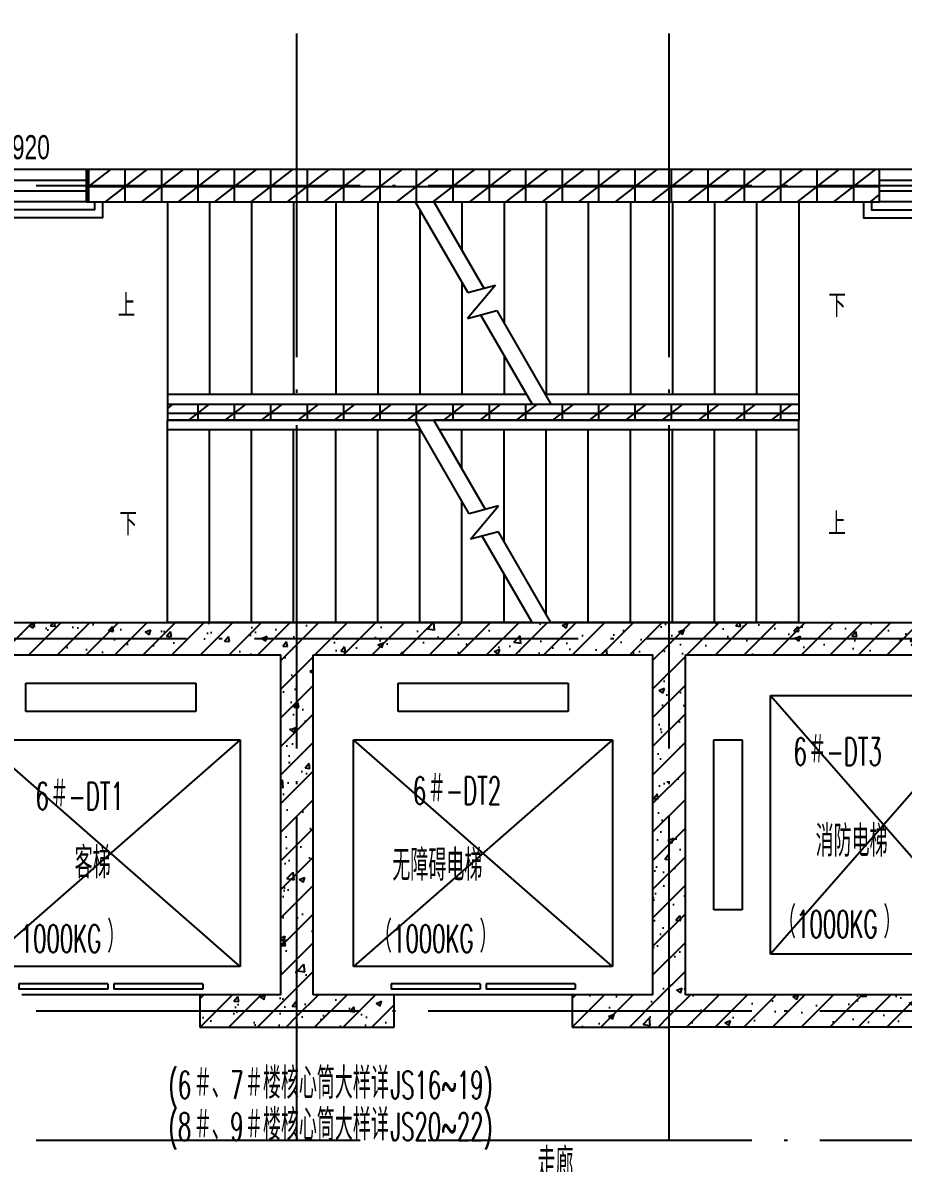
# Model space of a CAD drawing. Extents: x 718358 to 1668613, y -348838 to -159582.
# Drawn here: x 785042 to 790481, y -327336 to -320288 of the extents above; entities that cross this region are included whole.
import ezdxf

# ---------------------------------------------------------------- set-up
doc = ezdxf.new("R2010")
doc.units = 0
doc.header["$LTSCALE"] = 1000
doc.linetypes.add('DOTE', pattern=[2.42, 2, -0.2, 0.02, -0.2])
for name, color, linetype in [('建-墙体', 2, 'Continuous'), ('建-影线', 8, 'Continuous'), ('建-房间名', 7, 'Continuous'), ('建-柱子', 6, 'Continuous'), ('建-楼梯', 4, 'Continuous'), ('建-符号', 3, 'Continuous'), ('建-符号说明', 7, 'Continuous'), ('建-轴网', 14, 'DOTE'), ('建-门窗', 4, 'Continuous'), ('建-门窗-编号', 7, 'Continuous'), ('建-阳台', 5, 'Continuous')]:
    doc.layers.add(name, color=color, linetype=linetype)
doc.styles.add('_TCH_DIM', font='gt单线西文.shx', dxfattribs={"width": 0.8, "bigfont": 'gt单线中文.shx'})
doc.styles.add('_TCH_WINDOW', font='gt单线西文.shx', dxfattribs={"height": 3.5, "bigfont": 'gt单线中文.shx'})
doc.styles.add('DIM_FONT', font='SIMPLEX.shx', dxfattribs={"width": 0.8, "bigfont": 'GBCBIG.shx'})
pattern_1 = [(0, (0, 0), (0, 175), []), (37.875, (200, 0), (-84.807639, 109.038328), []), (90, (200, 0), (-225, 1e-14), [])]
pattern_2 = [(45, (0, 0), (-88.388348, 88.388348), []), (50, (0, 0), (358.63009, -31.37607), [37.5, -412.5]), (355, (0, 0), (-69.37567, 376.09607), [30, -330]), (100.4514, (29.9, -2.6), (289.25469, 344.71977), [31.8701, -350.57106]), (46.1842, (0, 100), (533.62052, -82.7595), [56.25, -618.75]), (96.6356, (44.47, 93.1), (467.33135, 487.05894), [47.80514, -525.8565]), (351.1842, (0, 100), (467.33097, 487.0593), [45, -495]), (21, (50, 75), (298.45353, -201.30945), [37.5, -412.5]), (326, (50, 75), (121.65767, 362.57502), [30, -330]), (71.4514, (74.87, 58.22), (420.11131, 161.26525), [31.8701, -350.57106]), (37.5, (0, 0), (6.079928, 166.446927), [0, -326, 0, -335, 0, -331.25]), (7.5, (0, 0), (131.53477, 197.205856), [0, -191, 0, -318.5, 0, -126.25]), (327.5, (-111.5, 0), (266.911218, -11.277436), [0, -125, 0, -390, 0, -517.5]), (317.5, (-161.5, 0), (291.593085, 50.05249), [0, -162.5, 0, -259, 0, -367.5])]

# ---------------------------------------------------------------- blocks, each defined once
blk = doc.blocks.new('$TCHSYS$WIN2D')
for p, q in [((-0.5, 0.5), (0.5, 0.5)), ((-0.5, 0.5), (-0.5, -0.5)), ((0.5, 0.5), (0.5, -0.5)), ((0.5, 0.1667), (-0.5, 0.1667)), ((0.5, -0.1667), (-0.5, -0.1667)), ((-0.5, -0.5), (0.5, -0.5))]:
    blk.add_line(p, q)
blk = doc.blocks.new('$TCHSYS$LDOR22D')
for p, q in [((-0.5167, 0.8333), (-0.0167, 0.8333)), ((-0.5167, 0.8333), (-0.5167, 0.6667)), ((-0.0167, 0.8333), (-0.0167, 0.6667)), ((0.0167, 0.8333), (0.0167, 0.6667)), ((0.0167, 0.8333), (0.5167, 0.8333)), ((0.5167, 0.8333), (0.5167, 0.6667)), ((-0.5167, 0.6667), (-0.0167, 0.6667)), ((0.0167, 0.6667), (0.5167, 0.6667)), ((-0.5, 0.5), (0.5, 0.5))]:
    blk.add_line(p, q)

msp = doc.modelspace()

# ---------------------------------------------------------------- hatches: boundary and pattern name
at = {"layer": '建-影线'}
h = msp.add_hatch(dxfattribs=at)
h.set_pattern_fill('空心砖', color=256, scale=50, style=0)
h.set_pattern_definition(pattern_1)
h.paths.add_polyline_path([(785435.2, -321393.8), (790335.2, -321393.8), (790335.2, -321193.8), (785435.2, -321193.8)])
h = msp.add_hatch(dxfattribs=at)
h.set_pattern_fill('空心砖', color=256, scale=50, style=0)
h.set_pattern_definition(pattern_1)
h.paths.add_polyline_path([(785935.2, -322743.8), (789835.2, -322743.8), (789835.2, -322643.8), (785935.2, -322643.8)])
h = msp.add_hatch(dxfattribs=at)
h.set_pattern_fill('钢筋混凝土', color=256, scale=50, style=0)
h.set_pattern_definition(pattern_2)
h.paths.add_polyline_path([(784335.2, -323994.7), (784535.2, -324194.7), (786635.2, -324194.7), (786735.2, -324128), (786735.2, -323994.7)])
h = msp.add_hatch(dxfattribs=at)
h.set_pattern_fill('钢筋混凝土', color=256, scale=50, style=0)
h.set_pattern_definition(pattern_2)
h.paths.add_polyline_path([(786735.2, -324128), (786835.2, -324194.7), (788935.2, -324194.7), (789035.2, -324128), (789035.2, -323994.7), (786735.2, -323994.7)])
h = msp.add_hatch(dxfattribs=at)
h.set_pattern_fill('钢筋混凝土', color=256, scale=50, style=0)
h.set_pattern_definition(pattern_2)
h.paths.add_polyline_path([(789035.2, -324128), (789135.2, -324194.7), (791235.2, -324194.7), (791435.2, -323994.7), (789035.2, -323994.7)])
h = msp.add_hatch(dxfattribs=at)
h.set_pattern_fill('钢筋混凝土', color=256, scale=50, style=0)
h.set_pattern_definition(pattern_2)
h.paths.add_polyline_path([(786735.3, -326361.4), (786835.2, -326294.7), (786835.2, -324194.7), (786735.2, -324128), (786635.2, -324194.7), (786635.2, -326294.7)])
h = msp.add_hatch(dxfattribs=at)
h.set_pattern_fill('钢筋混凝土', color=256, scale=50, style=0)
h.set_pattern_definition(pattern_2)
h.paths.add_polyline_path([(789035.3, -326361.4), (789135.2, -326294.7), (789135.2, -324194.7), (789035.2, -324128), (788935.2, -324194.7), (788935.2, -326294.7)])
h = msp.add_hatch(dxfattribs=at)
h.set_pattern_fill('钢筋混凝土', color=256, scale=50, style=0)
h.set_pattern_definition(pattern_2)
h.paths.add_polyline_path([(786635.2, -326294.7), (786135.2, -326294.7), (786135.2, -326494.7), (786735.5, -326494.7), (786735.3, -326361.4)])
h = msp.add_hatch(dxfattribs=at)
h.set_pattern_fill('钢筋混凝土', color=256, scale=50, style=0)
h.set_pattern_definition(pattern_2)
h.paths.add_polyline_path([(786735.5, -326494.7), (787335.2, -326494.7), (787335.2, -326294.7), (786835.2, -326294.7), (786735.3, -326361.4)])
h = msp.add_hatch(dxfattribs=at)
h.set_pattern_fill('钢筋混凝土', color=256, scale=50, style=0)
h.set_pattern_definition(pattern_2)
h.paths.add_polyline_path([(788935.2, -326294.7), (788435.2, -326294.7), (788435.2, -326494.7), (789035.5, -326494.7), (789035.3, -326361.4)])
h = msp.add_hatch(dxfattribs=at)
h.set_pattern_fill('钢筋混凝土', color=256, scale=50, style=0)
h.set_pattern_definition(pattern_2)
h.paths.add_polyline_path([(791435.2, -326494.7), (791235.2, -326294.7), (789135.2, -326294.7), (789035.3, -326361.4), (789035.5, -326494.7)])

# ---------------------------------------------------------------- linework, layer by layer
at = {"layer": '建-墙体'}
for p, q in [((790335.2, -321193.8), (785435.2, -321193.8)), ((785435.2, -321193.8), (785435.2, -321393.8)), ((790335.2, -321393.8), (790335.2, -321193.8)), ((785435.2, -321393.8), (790335.2, -321393.8)), ((785935.2, -322643.8), (789835.2, -322643.8)), ((785935.2, -322643.8), (785935.2, -322743.8)), ((789835.2, -322643.8), (789835.2, -322743.8)), ((785935.2, -322743.8), (789835.2, -322743.8))]:
    msp.add_line(p, q, dxfattribs=at)
at = {"layer": '建-柱子'}
for p, q in [((784335.2, -323994.7), (786735.2, -323994.7)), ((786735.2, -323994.7), (789035.2, -323994.7)), ((789035.2, -323994.7), (791435.2, -323994.7)), ((784535.2, -324194.7), (786635.2, -324194.7)), ((786635.2, -326294.7), (786635.2, -324194.7)), ((786835.2, -326294.7), (786835.2, -324194.7)), ((786835.2, -324194.7), (788935.2, -324194.7)), ((788935.2, -326294.7), (788935.2, -324194.7)), ((789135.2, -326294.7), (789135.2, -324194.7)), ((789135.2, -324194.7), (791235.2, -324194.7)), ((786635.2, -326294.7), (786135.2, -326294.7)), ((786135.2, -326294.7), (786135.2, -326494.7)), ((787335.2, -326294.7), (786835.2, -326294.7)), ((787335.2, -326494.7), (787335.2, -326294.7)), ((788935.2, -326294.7), (788435.2, -326294.7)), ((788435.2, -326294.7), (788435.2, -326494.7)), ((791235.2, -326294.7), (789135.2, -326294.7)), ((786135.2, -326494.7), (786735.5, -326494.7)), ((786735.5, -326494.7), (787335.2, -326494.7)), ((788435.2, -326494.7), (789035.5, -326494.7)), ((791435.2, -326494.7), (789035.5, -326494.7))]:
    msp.add_line(p, q, dxfattribs=at)
at = {"layer": '建-楼梯'}
for p, q in [((785935.2, -321393.8), (787466.6, -321393.8)), ((785935.2, -321393.8), (785935.2, -322583.8)), ((786195.2, -321393.8), (786195.2, -322583.8)), ((786455.2, -321393.8), (786455.2, -322583.8)), ((786715.2, -321393.8), (786715.2, -322583.8)), ((786975.2, -321393.8), (786975.2, -322583.8)), ((787235.2, -321393.8), (787235.2, -322583.8)), ((787466.6, -321393.8), (787790.3, -321954.4)), ((787582.1, -321393.8), (789835.2, -321393.8)), ((787582.1, -321393.8), (787890.3, -321927.6)), ((787755.2, -321393.8), (787755.2, -321693.6)), ((788015.2, -321393.8), (788015.2, -322144)), ((788275.2, -321393.8), (788275.2, -322583.8)), ((788535.2, -321393.8), (788535.2, -322583.8)), ((788795.2, -321393.8), (788795.2, -322583.8)), ((789055.2, -321393.8), (789055.2, -322583.8)), ((789315.2, -321393.8), (789315.2, -322583.8)), ((789575.2, -321393.8), (789575.2, -322583.8)), ((789835.2, -321393.8), (789835.2, -322583.8)), ((787495.2, -321443.3), (787495.2, -322583.8)), ((787755.2, -321893.6), (787755.2, -322583.8)), ((787962.6, -321908.2), (787789.7, -322114.3)), ((787790.3, -321954.4), (787962.6, -321908.2)), ((787789.7, -322114.3), (787970.1, -322065.9)), ((787870.1, -322092.7), (788188.3, -322643.8)), ((787970.1, -322065.9), (788303.8, -322643.8)), ((788015.2, -322344), (788015.2, -322583.8)), ((785935.2, -322583.8), (785935.2, -322643.8)), ((785935.2, -322583.8), (788153.7, -322583.8)), ((785935.2, -322583.8), (785935.2, -322643.8)), ((788269.1, -322583.8), (789835.2, -322583.8)), ((789835.2, -322583.8), (789835.2, -322643.8)), ((789835.2, -322583.8), (789835.2, -322643.8)), ((785935.2, -322643.8), (788188.3, -322643.8)), ((785935.2, -322643.8), (788188.3, -322643.8)), ((788303.8, -322643.8), (789835.2, -322643.8)), ((788303.8, -322643.8), (789835.2, -322643.8)), ((787466.6, -322743.8), (785935.2, -322743.8)), ((785935.2, -322803.8), (785935.2, -322743.8)), ((787466.6, -322743.8), (785935.2, -322743.8)), ((785935.2, -322803.8), (785935.2, -322743.8)), ((787800.2, -323321.7), (787466.6, -322743.8)), ((789835.2, -322743.8), (787582.1, -322743.8)), ((787900.2, -323294.9), (787582.1, -322743.8)), ((789835.2, -322743.8), (787582.1, -322743.8)), ((789835.2, -322803.8), (789835.2, -322743.8)), ((789835.2, -322803.8), (789835.2, -322743.8)), ((785935.2, -323993.8), (785935.2, -322803.8)), ((787501.2, -322803.8), (785935.2, -322803.8)), ((786195.2, -323993.8), (786195.2, -322803.8)), ((786455.2, -323993.8), (786455.2, -322803.8)), ((786715.2, -323993.8), (786715.2, -322803.8)), ((786975.2, -323993.8), (786975.2, -322803.8)), ((787235.2, -323993.8), (787235.2, -322803.8)), ((787495.2, -323993.8), (787495.2, -322803.8)), ((789835.2, -322803.8), (787616.7, -322803.8)), ((787755.2, -323043.6), (787755.2, -322803.8)), ((788015.2, -323494), (788015.2, -322803.8)), ((788275.2, -323944.3), (788275.2, -322803.8)), ((788535.2, -323993.8), (788535.2, -322803.8)), ((788795.2, -323993.8), (788795.2, -322803.8)), ((789055.2, -323993.8), (789055.2, -322803.8)), ((789315.2, -323993.8), (789315.2, -322803.8)), ((789575.2, -323993.8), (789575.2, -322803.8)), ((789835.2, -323993.8), (789835.2, -322803.8)), ((787755.2, -323993.8), (787755.2, -323243.6)), ((787980.6, -323273.3), (787800.2, -323321.7)), ((787807.8, -323479.4), (787980.6, -323273.3)), ((787980.1, -323433.2), (787807.8, -323479.4)), ((788303.8, -323993.8), (787980.1, -323433.2)), ((788188.3, -323993.8), (787880.1, -323460)), ((788015.2, -323993.8), (788015.2, -323694)), ((788188.3, -323993.8), (785935.2, -323993.8)), ((789835.2, -323993.8), (788303.8, -323993.8)), ((785060.2, -324544.5), (785060.2, -324369.5)), ((785060.2, -324369.5), (786110.2, -324369.5)), ((786110.2, -324369.5), (786110.2, -324544.5)), ((787360.2, -324544.5), (787360.2, -324369.5)), ((787360.2, -324369.5), (788410.2, -324369.5)), ((788410.2, -324369.5), (788410.2, -324544.5)), ((789660.2, -324444.5), (791060.2, -324444.5)), ((789660.2, -326044.5), (789660.2, -324444.5)), ((789660.2, -324444.5), (791060.2, -326044.5)), ((791060.2, -324444.5), (789660.2, -326044.5)), ((786110.2, -324544.5), (785060.2, -324544.5)), ((788410.2, -324544.5), (787360.2, -324544.5)), ((784785.2, -324719.5), (786385.2, -324719.5)), ((786385.2, -324719.5), (784785.2, -326119.5)), ((786385.2, -326119.5), (784785.2, -324719.5)), ((786385.2, -324719.5), (786385.2, -326119.5)), ((787085.2, -326119.5), (787085.2, -324719.5)), ((787085.2, -324719.5), (788685.2, -324719.5)), ((788685.2, -324719.5), (787085.2, -326119.5)), ((788685.2, -326119.5), (787085.2, -324719.5)), ((788685.2, -324719.5), (788685.2, -326119.5)), ((789310.2, -324719.5), (789485.2, -324719.5)), ((789310.2, -325769.5), (789310.2, -324719.5)), ((789485.2, -324719.5), (789485.2, -325769.5)), ((789485.2, -325769.5), (789310.2, -325769.5)), ((791060.2, -326044.5), (789660.2, -326044.5)), ((786385.2, -326119.5), (784785.2, -326119.5)), ((788685.2, -326119.5), (787085.2, -326119.5))]:
    msp.add_line(p, q, dxfattribs=at)
at = {"layer": '建-符号'}
for points in [[(785805.2, -322018.8, 0, 0, 0), (787605.2, -322018.8, 40, 0, 0), (787755.2, -322018.8, 0, 0, 0)], [(789965.2, -322018.8, 0, 0, 0), (788165.2, -322018.8, 40, 0, 0), (788015.2, -322018.8, 0, 0, 0)], [(785805.2, -323368.8, 0, 0, 0), (787605.2, -323368.8, 40, 0, 0), (787755.2, -323368.8, 0, 0, 0)], [(789965.2, -323368.8, 0, 0, 0), (788165.2, -323368.8, 40, 0, 0), (788015.2, -323368.8, 0, 0, 0)]]:
    msp.add_lwpolyline(points, format="xyseb", dxfattribs=at)
at = {"layer": '建-轴网'}
for p, q in [((786735.2, -327193.8), (786735.2, -319893.8)), ((789035.2, -327193.8), (789035.2, -319893.8)), ((768185.2, -321293.8), (810335.2, -321293.8)), ((784053, -324093.8), (810335.2, -324093.8)), ((768185.2, -326393.8), (810335.2, -326393.8)), ((768185.2, -327193.8), (810335.2, -327193.8))]:
    msp.add_line(p, q, dxfattribs=at)
at = {"layer": '建-阳台'}
for points in [[(785485.2, -321393.8), (785485.2, -321443.8), (784535.2, -321443.8)], [(785535.2, -321393.8), (785535.2, -321493.8), (784535.2, -321493.8)], [(790235.2, -321393.8), (790235.2, -321493.8), (791235.2, -321493.8)], [(790285.2, -321393.8), (790285.2, -321443.8), (791235.2, -321443.8)]]:
    msp.add_lwpolyline(points, dxfattribs=at)

# ---------------------------------------------------------------- block references
at = {"layer": '建-门窗'}
ref = msp.add_blockref('$TCHSYS$WIN2D', (784985.2, -321293.8), dxfattribs=dict(at, xscale=-900, yscale=-200, zscale=-900, rotation=7.312368191253194e-07))
ref.add_attrib('A', 'C0920', (784795.2, -321130.7), dxfattribs={"layer": '建-门窗-编号', "height": 148.75, "rotation": 0, "style": '_TCH_WINDOW', "width": 0.705882})
ref = msp.add_blockref('$TCHSYS$WIN2D', (790785.2, -321293.8), dxfattribs=dict(at, xscale=-900, yscale=-200, zscale=-900, rotation=7.312368191253194e-07))
ref.add_attrib('A', 'C0920', (790595.2, -321130.7), dxfattribs={"layer": '建-门窗-编号', "height": 148.75, "rotation": 0, "style": '_TCH_WINDOW', "width": 0.705882})
at = {"layer": '建-门窗', "xscale": 1100, "yscale": -200, "zscale": 1100, "rotation": 179.9999999954121}
for p in [(785585.2, -326394.7), (787885.2, -326394.7)]:
    msp.add_blockref('$TCHSYS$LDOR22D', p, dxfattribs=at)

# ---------------------------------------------------------------- texts
at = {"layer": '建-房间名', "style": 'DIM_FONT'}
for s, height, width, p in [('6', 170, 0.564706, (789802.9, -324877.1)), ('＃', 192.9, 0.8, (789894.3, -324877.1)), ('-DT3', 170, 0.564706, (790006.7, -324877.1)), ('＃', 192.9, 0.8, (787543.6, -325118.3)), ('6', 170, 0.564706, (785121, -325152.1)), ('＃', 192.9, 0.8, (785212.4, -325152.1)), ('-DT1', 170, 0.564706, (785324.8, -325152.1)), ('6', 170, 0.564706, (787452.2, -325118.3)), ('-DT2', 170, 0.564706, (787655.9, -325118.3)), ('消防电梯', 192.91, 0.8, (789939.8, -325441.2)), ('客梯', 192.91, 0.8, (785361.9, -325575.3)), ('无障碍电梯', 192.91, 0.8, (787324.9, -325590.8)), ('（', 192.9, 0.8, (789707.1, -325943.6)), ('1000KG', 170, 0.564706, (789819.5, -325943.6)), ('）', 192.9, 0.8, (790358.9, -325943.6)), ('）', 192.9, 0.8, (785563.3, -326032.8)), ('（', 192.9, 0.8, (787211.6, -326032.8)), ('）', 192.9, 0.8, (787863.3, -326032.8)), ('1000KG', 170, 0.564706, (785023.9, -326032.8)), ('1000KG', 170, 0.564706, (787323.9, -326032.8)), ('(6', 170, 0.564706, (785942.5, -326938.2)), ('＃、', 192.91, 0.8, (786098, -326938.2)), ('＃楼核心筒大样详', 192.91, 0.8, (786414.1, -326938.2)), ('JS16~19)', 170, 0.564706, (787312.8, -326938.2)), ('7', 170, 0.564706, (786322.6, -326938.2)), ('(8', 170, 0.564706, (785942.5, -327195.7)), ('＃、', 192.91, 0.8, (786098, -327195.7)), ('9', 170, 0.564706, (786322.6, -327195.7)), ('＃楼核心筒大样详', 192.91, 0.8, (786414.1, -327195.7)), ('JS20~22)', 170, 0.564706, (787312.8, -327195.7)), ('走廊', 192.91, 0.8, (788222.3, -327434.4))]:
    msp.add_text(s, height=height, dxfattribs=dict(at, width=width)).set_placement(p)
at = {"layer": '建-符号说明', "style": '_TCH_DIM', "width": 0.8}
for s, p in [('上', (785628.1, -322106.3)), ('下', (790017.7, -322106.3)), ('上', (790017.7, -323456.3)), ('下', (785639.1, -323456.3))]:
    msp.add_text(s, height=143.3, dxfattribs=at).set_placement(p)

doc.saveas('drawing.dxf')
